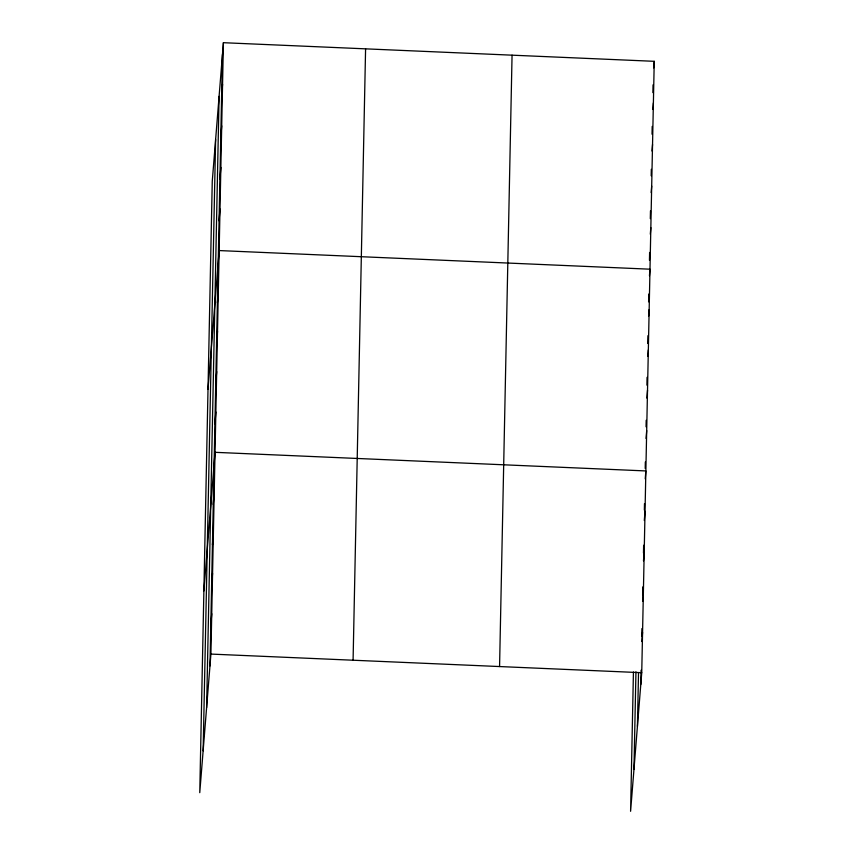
<?xml version="1.0" encoding="UTF-8"?>
<svg xmlns="http://www.w3.org/2000/svg" width="854" height="854" viewBox="0 0 854 854"><rect width="100%" height="100%" fill="white"/><g stroke="black" fill="none" stroke-linecap="round" stroke-linejoin="round"><path stroke-width="1.28" d="M203.135 750.847L215.624 139.469M206.604 707.742L219.094 96.363M209.967 665.906L222.456 54.528M223.406 42.7L212.262 181.304L199.761 792.683L210.917 654.079L223.406 42.7L654.239 61.317L641.738 672.696L630.594 811.3L633.433 672.023M353.086 660.217L365.587 48.849M499.569 666.547L512.058 55.179M633.956 769.465L635.952 671.842M637.426 726.359L638.514 672.995M640.788 684.524L641.087 670.209M641.77 636.369L641.93 628.555M642.624 594.715L642.784 586.901M643.478 553.061L643.638 545.247M644.354 510.105L644.492 503.604M645.208 468.451L645.336 461.95M646.062 426.808L646.19 420.296M646.905 385.154L647.065 377.34M647.759 343.5L647.919 335.686M648.613 301.846L648.773 294.032M649.456 260.235L649.616 252.442M650.31 218.656L650.47 210.863M651.186 175.785L651.314 169.295M652.04 134.217L652.2 126.413M652.883 92.638L653.043 84.845M221.602 96.107L222.563 84.268M220.759 137.675L221.709 125.848M219.905 179.255L220.866 167.416M219.062 220.823L220.012 208.995M208.013 389.168L219.158 250.564L649.99 269.191L649.456 275.757M217.386 302.754L218.336 290.915M216.564 343.105L217.514 331.267M215.731 383.457L216.692 371.618M214.909 423.808L215.859 411.97M203.892 590.925L215.037 452.321L645.87 470.938L645.229 478.827M213.265 504.5L214.215 492.673M212.443 544.852L213.393 533.024M211.611 585.203L212.561 573.376M210.789 625.555L211.739 613.727M653.705 67.893L654.239 61.317M652.862 109.472L653.385 102.896M652.008 151.041L652.531 144.465M651.154 192.609L651.687 186.044M650.31 234.188L650.833 227.612M648.634 316.108L649.168 309.543M647.812 356.46L648.335 349.884M646.884 398.124L647.513 390.235M646.051 438.476L646.691 430.587M644.3 520.492L645.037 511.29M643.478 560.843L644.215 551.641M642.656 601.195L643.393 591.993M641.824 641.546L642.571 632.344M210.917 654.079L641.738 672.696"/></g></svg>
